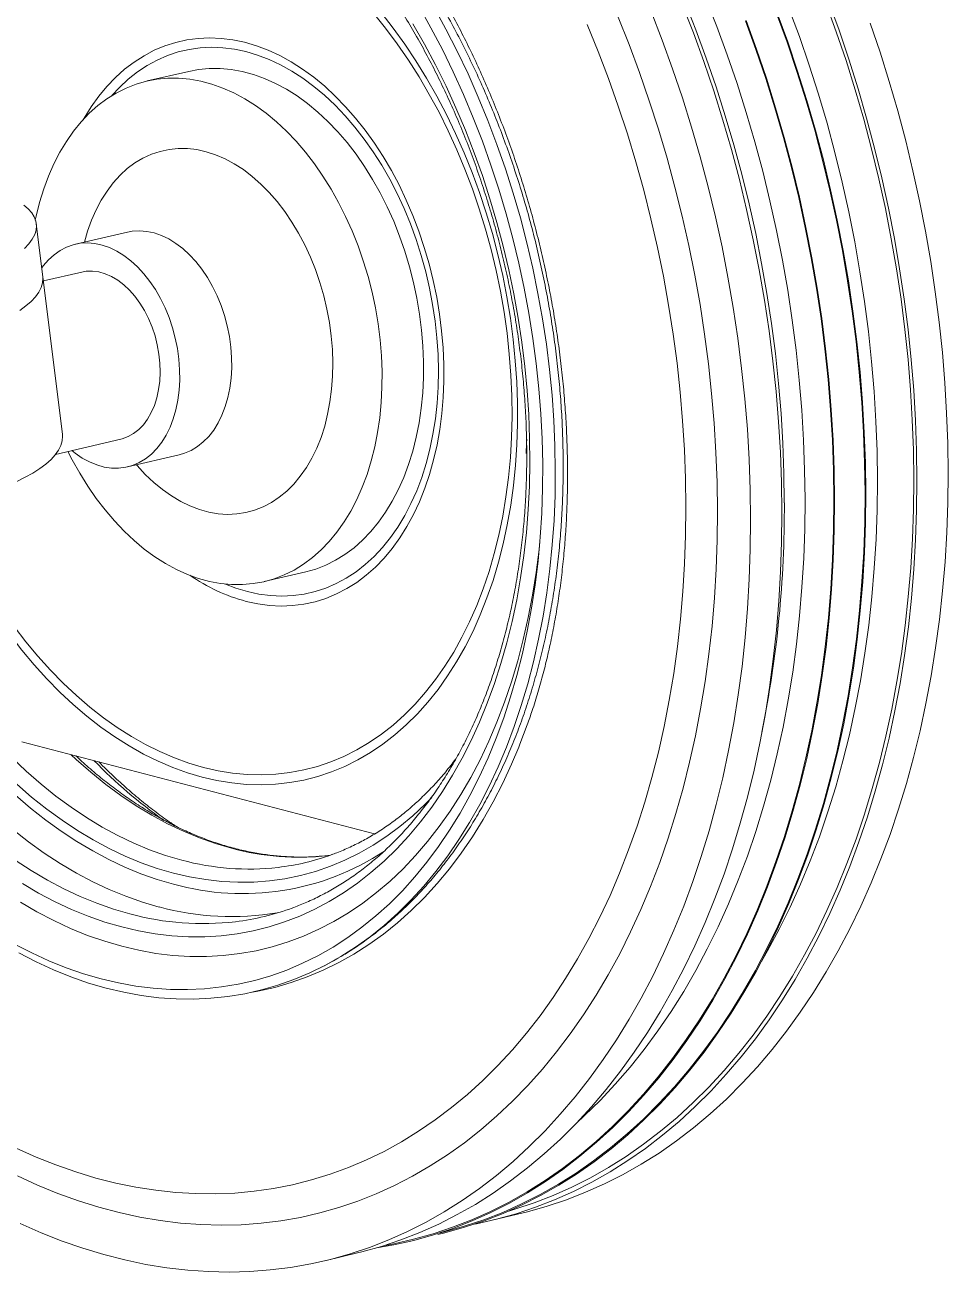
# Model space of a CAD drawing. Header units: millimetres. Extents: x -1041 to 1726, y -447 to 1705.
# Drawn here: x 1417.3 to 1726, y -228.8 to 188.1 of the extents above; entities that cross this region are included whole.
import ezdxf

# ---------------------------------------------------------------- set-up
doc = ezdxf.new("R2010")
doc.units = ezdxf.units.MM

msp = doc.modelspace()

# ---------------------------------------------------------------- linework, layer by layer
at = {"color": 7, "linetype": 'Continuous', "lineweight": 15}
for p, q in [((1472.11, 172.56), (1458.22, 169.36)), ((1429.81, 51.13), (1421.1, 121.71)), ((1451.55, 118.8), (1434.16, 114.77)), ((1436.32, 105.46), (1423.48, 102.48)), ((1427.54, 44.51), (1449.36, 49.61)), ((1451.55, 40.31), (1468.93, 44.37)), ((1497.32, 1.98), (1511.19, 5.24)), ((1416.31, -51.55), (1534.26, -82.36)), ((1518.58, -89.6), (1519.14, -89.53)), ((1573.55, -211.53), (1583.93, -209.02)), ((1555.58, -215.87), (1556.23, -215.71)), ((1518.09, -224.94), (1528.5, -222.42))]:
    msp.add_line(p, q, dxfattribs=at)
at = {"color": 8, "linetype": 'Continuous', "lineweight": 15, "flags": 128}
for points in [[(1645.04, 196.89), (1648.72, 187.53), (1652.2, 178.06), (1655.48, 168.48), (1658.55, 158.81), (1661.4, 149.05), (1664.05, 139.21), (1666.47, 129.32), (1668.67, 119.37), (1670.65, 109.39), (1672.4, 99.37), (1673.92, 89.34), (1675.22, 79.3), (1676.28, 69.27), (1677.11, 59.25), (1677.71, 49.26), (1678.07, 39.31), (1678.2, 29.41)], [(1476.59, -63.41), (1481.53, -64.53), (1486.46, -65.33), (1491.37, -65.8), (1496.25, -65.93), (1501.09, -65.74), (1505.87, -65.21), (1510.59, -64.35), (1515.23, -63.16), (1519.79, -61.64), (1524.26, -59.8), (1528.62, -57.64), (1532.87, -55.17), (1536.99, -52.38), (1540.98, -49.29), (1544.83, -45.91), (1548.54, -42.23), (1552.08, -38.27), (1555.45, -34.04), (1558.66, -29.54), (1561.68, -24.79), (1564.51, -19.8), (1567.16, -14.57), (1569.6, -9.12), (1571.83, -3.47), (1573.86, 2.39), (1575.67, 8.43), (1577.26, 14.64), (1578.63, 21), (1579.77, 27.51), (1580.69, 34.15), (1581.37, 40.91), (1581.82, 47.76), (1582.04, 54.69), (1582.03, 61.7), (1581.78, 68.75), (1581.3, 75.84), (1580.59, 82.96), (1579.64, 90.08), (1578.47, 97.19), (1577.08, 104.27), (1575.46, 111.31), (1573.62, 118.3), (1571.56, 125.21), (1569.3, 132.03), (1566.83, 138.75), (1564.16, 145.35), (1561.3, 151.82), (1558.25, 158.14), (1555.02, 164.3), (1551.61, 170.28), (1548.04, 176.08), (1544.32, 181.67), (1540.44, 187.05), (1536.42, 192.21)], [(1477.01, -60.11), (1481.88, -61.22), (1486.74, -62), (1491.58, -62.46), (1496.39, -62.58), (1501.16, -62.37), (1505.87, -61.84), (1510.52, -60.97), (1515.09, -59.78), (1519.58, -58.27), (1523.98, -56.43), (1528.27, -54.28), (1532.44, -51.81), (1536.5, -49.03), (1540.42, -45.96), (1544.2, -42.59), (1547.83, -38.93), (1551.3, -34.99), (1554.61, -30.79), (1557.74, -26.32), (1560.69, -21.6), (1563.46, -16.64), (1566.03, -11.45), (1568.4, -6.04), (1570.57, -0.43), (1572.53, 5.37), (1574.27, 11.36), (1575.8, 17.52), (1577.1, 23.82), (1578.18, 30.27), (1579.03, 36.84), (1579.65, 43.52), (1580.04, 50.29), (1580.2, 57.15), (1580.13, 64.07), (1579.83, 71.03), (1579.29, 78.03), (1578.53, 85.05), (1577.54, 92.07), (1576.32, 99.07), (1574.87, 106.04), (1573.21, 112.97), (1571.33, 119.83), (1569.24, 126.62), (1566.94, 133.31), (1564.44, 139.9), (1561.75, 146.36), (1558.86, 152.69), (1555.79, 158.86), (1552.54, 164.87), (1549.12, 170.7), (1545.54, 176.34), (1541.81, 181.78), (1537.93, 186.99), (1533.92, 191.98)], [(1637.95, 195.75), (1641.65, 186.41), (1645.15, 176.95), (1648.44, 167.38), (1651.52, 157.71), (1654.39, 147.96), (1657.05, 138.14), (1659.48, 128.25), (1661.69, 118.31), (1663.68, 108.32), (1665.44, 98.31), (1666.97, 88.28), (1668.27, 78.25), (1669.34, 68.22), (1670.17, 58.2), (1670.77, 48.21), (1671.14, 38.27), (1671.27, 28.37)], [(1672.81, 193.61), (1676.31, 184.16), (1679.6, 174.6), (1682.68, 164.94), (1685.55, 155.2), (1688.2, 145.38), (1690.63, 135.5), (1692.84, 125.57), (1694.83, 115.6), (1696.58, 105.59), (1698.11, 95.57), (1699.41, 85.54), (1700.48, 75.52), (1701.31, 65.51), (1701.91, 55.54), (1702.27, 45.6), (1702.4, 35.71)], [(1685.17, 195.37), (1688.64, 185.82), (1691.91, 176.15), (1694.98, 166.4), (1697.82, 156.56), (1700.46, 146.65), (1702.87, 136.68), (1705.07, 126.66), (1707.04, 116.6), (1708.78, 106.51), (1710.3, 96.4), (1711.59, 86.29), (1712.65, 76.19), (1713.48, 66.1), (1714.07, 56.04), (1714.43, 46.02), (1714.56, 36.05)], [(1449.65, -113.46), (1455.25, -114.77), (1460.84, -115.75), (1466.41, -116.41), (1471.95, -116.74), (1477.46, -116.73), (1482.92, -116.4), (1488.32, -115.74), (1493.66, -114.75), (1498.93, -113.43), (1504.12, -111.79), (1509.21, -109.82), (1514.21, -107.53), (1519.1, -104.93), (1523.87, -102.02), (1528.52, -98.8), (1533.03, -95.28), (1537.41, -91.46), (1541.63, -87.36), (1545.71, -82.97), (1549.62, -78.31), (1553.36, -73.37), (1556.93, -68.18), (1560.31, -62.74), (1563.51, -57.06), (1566.51, -51.15), (1569.32, -45.01), (1571.93, -38.66), (1574.33, -32.11), (1576.51, -25.37), (1578.48, -18.46), (1580.24, -11.37), (1581.77, -4.14), (1583.08, 3.25), (1584.16, 10.76), (1585.01, 18.38), (1585.63, 26.11), (1586.02, 33.94), (1586.18, 41.83), (1586.1, 49.8), (1585.8, 57.81), (1585.26, 65.86), (1584.49, 73.93), (1583.5, 82.02), (1582.27, 90.09), (1580.82, 98.15), (1579.14, 106.18), (1577.25, 114.16), (1575.14, 122.08), (1572.81, 129.93), (1570.28, 137.69), (1567.54, 145.35), (1564.6, 152.89), (1561.46, 160.32), (1558.13, 167.6), (1554.62, 174.73), (1550.94, 181.7), (1547.07, 188.49)], [(1605.38, 188.2), (1609.03, 179.23), (1612.49, 170.15), (1615.75, 160.95), (1618.8, 151.65), (1621.64, 142.27), (1624.26, 132.8), (1626.67, 123.28), (1628.86, 113.69), (1630.83, 104.06), (1632.58, 94.41), (1634.09, 84.73), (1635.38, 75.04), (1636.44, 65.36), (1637.27, 55.69), (1637.87, 46.04), (1638.23, 36.44), (1638.37, 26.89)], [(1615.66, 190.71), (1619.35, 181.5), (1622.84, 172.18), (1626.12, 162.74), (1629.19, 153.21), (1632.05, 143.59), (1634.7, 133.89), (1637.13, 124.13), (1639.34, 114.32), (1641.32, 104.47), (1643.08, 94.58), (1644.6, 84.68), (1645.9, 74.77), (1646.97, 64.86), (1647.8, 54.97), (1648.41, 45.1), (1648.77, 35.28), (1648.9, 25.5)], [(1491.27, -4.62), (1495.19, -5.47), (1499.1, -6), (1502.98, -6.19), (1506.82, -6.04), (1510.61, -5.56), (1514.33, -4.75), (1517.97, -3.62), (1521.51, -2.15), (1524.95, -0.37), (1528.27, 1.73), (1531.46, 4.13), (1534.5, 6.83), (1537.4, 9.82), (1540.13, 13.09), (1542.69, 16.62), (1545.07, 20.41), (1547.27, 24.44), (1549.26, 28.7), (1551.05, 33.17), (1552.63, 37.84), (1553.99, 42.68), (1555.13, 47.69), (1556.04, 52.85), (1556.73, 58.13), (1557.18, 63.52), (1557.4, 69), (1557.39, 74.55), (1557.14, 80.15), (1556.67, 85.78), (1555.96, 91.42), (1555.02, 97.06), (1553.85, 102.66), (1552.47, 108.21), (1550.87, 113.7), (1549.06, 119.1), (1547.04, 124.39), (1544.83, 129.55), (1542.42, 134.57), (1539.84, 139.43), (1537.09, 144.11), (1534.17, 148.6), (1531.1, 152.87), (1527.89, 156.92), (1524.56, 160.72), (1521.1, 164.28), (1517.54, 167.56), (1513.89, 170.57), (1510.16, 173.29), (1506.36, 175.71), (1502.5, 177.83), (1498.61, 179.63), (1494.7, 181.11), (1490.77, 182.27), (1486.84, 183.1), (1482.93, 183.59), (1479.05, 183.76), (1475.21, 183.59), (1471.43, 183.08), (1467.71, 182.25), (1464.08, 181.08), (1460.55, 179.6), (1457.12, 177.79), (1453.82, 175.67), (1450.64, 173.25), (1447.61, 170.53), (1444.73, 167.53), (1442.02, 164.25), (1439.47, 160.71), (1437.11, 156.91), (1436.78, 156.34)], [(1491.69, -1.33), (1495.55, -2.16), (1499.4, -2.67), (1503.22, -2.83), (1506.99, -2.67), (1510.71, -2.17), (1514.37, -1.34), (1517.94, -0.18), (1521.41, 1.31), (1524.78, 3.11), (1528.02, 5.23), (1531.13, 7.66), (1534.1, 10.38), (1536.91, 13.39), (1539.56, 16.68), (1542.03, 20.23), (1544.32, 24.03), (1546.41, 28.07), (1548.31, 32.33), (1550, 36.8), (1551.47, 41.47), (1552.72, 46.3), (1553.76, 51.29), (1554.56, 56.42), (1555.13, 61.67), (1555.47, 67.02), (1555.57, 72.45), (1555.45, 77.94), (1555.08, 83.47), (1554.49, 89.02), (1553.66, 94.57), (1552.61, 100.1), (1551.33, 105.59), (1549.83, 111.02), (1548.12, 116.36), (1546.2, 121.61), (1544.09, 126.73), (1541.78, 131.72), (1539.28, 136.54), (1536.61, 141.2), (1533.78, 145.66), (1530.79, 149.91), (1527.66, 153.94), (1524.4, 157.73), (1521.02, 161.27), (1517.53, 164.55), (1513.94, 167.54), (1510.28, 170.25), (1506.54, 172.66), (1502.75, 174.76), (1498.93, 176.55), (1495.07, 178.02), (1491.2, 179.16), (1487.34, 179.98), (1483.49, 180.45), (1479.67, 180.6), (1475.89, 180.41), (1472.18, 179.89), (1468.53, 179.03), (1464.97, 177.85), (1461.51, 176.34), (1458.15, 174.51), (1454.92, 172.37), (1451.82, 169.93), (1448.87, 167.19), (1446.32, 164.45)], [(1437.22, 115.48), (1438.26, 119.1), (1439.58, 122.79), (1441.11, 126.27), (1442.84, 129.53), (1444.75, 132.56), (1446.85, 135.32), (1449.11, 137.82), (1451.53, 140.03), (1454.09, 141.95), (1456.78, 143.56), (1459.59, 144.85), (1462.49, 145.82), (1465.48, 146.46), (1468.53, 146.77), (1471.63, 146.75), (1474.77, 146.39), (1477.92, 145.7), (1481.07, 144.68), (1484.21, 143.33), (1487.3, 141.68), (1490.35, 139.71), (1493.32, 137.45), (1496.21, 134.9), (1499, 132.09), (1501.67, 129.02), (1504.21, 125.71), (1506.6, 122.19), (1508.84, 118.46), (1510.9, 114.55), (1512.79, 110.49), (1514.48, 106.29)], [(1482.9, 94.29), (1481.56, 97.56), (1480.03, 100.68), (1478.33, 103.64), (1476.47, 106.4), (1474.47, 108.95), (1472.34, 111.25), (1470.1, 113.3), (1467.78, 115.06), (1465.39, 116.53), (1462.96, 117.69), (1460.5, 118.53), (1458.04, 119.05), (1455.6, 119.24), (1453.2, 119.1), (1451.56, 118.8)], [(1514.48, 106.29), (1515.97, 101.97), (1517.24, 97.57), (1518.3, 93.1), (1519.14, 88.59), (1519.75, 84.06), (1520.13, 79.54), (1520.28, 75.06), (1520.19, 70.63), (1519.87, 66.29), (1519.32, 62.05), (1518.54, 57.94), (1517.54, 53.98), (1516.32, 50.2), (1514.89, 46.61), (1513.25, 43.24), (1511.42, 40.09), (1509.4, 37.2), (1507.21, 34.57), (1504.86, 32.22), (1502.36, 30.17), (1499.72, 28.41), (1496.97, 26.97), (1494.11, 25.85), (1491.16, 25.06), (1488.13, 24.6), (1485.05, 24.47), (1481.93, 24.68), (1478.78, 25.22), (1475.63, 26.08), (1472.49, 27.28), (1469.38, 28.79), (1466.32, 30.61), (1463.31, 32.73), (1460.39, 35.14), (1457.55, 37.82), (1454.83, 40.76), (1454.61, 41.02)], [(1468.92, 44.37), (1470.68, 44.88), (1472.88, 45.83), (1474.98, 47.1), (1476.95, 48.67), (1478.77, 50.53), (1480.43, 52.66), (1481.91, 55.04), (1483.2, 57.66), (1484.29, 60.49), (1485.16, 63.51), (1485.82, 66.69), (1486.25, 69.99), (1486.45, 73.4), (1486.43, 76.88), (1486.17, 80.41), (1485.68, 83.94), (1484.97, 87.45), (1484.04, 90.91), (1482.9, 94.29)], [(1584.88, 44.83), (1585.07, 48.24), (1585.13, 49.59)], [(1714.56, 36.05), (1714.45, 26.14), (1714.11, 16.3), (1713.54, 6.55), (1712.73, -3.11), (1711.69, -12.67), (1710.42, -22.11), (1708.93, -31.42), (1707.2, -40.6), (1705.26, -49.64), (1703.09, -58.52), (1700.69, -67.23), (1698.08, -75.77), (1695.26, -84.12), (1692.23, -92.29), (1688.98, -100.25), (1685.54, -107.99), (1681.89, -115.52), (1678.05, -122.83), (1674.01, -129.89), (1669.79, -136.72), (1665.38, -143.29), (1660.8, -149.61), (1656.04, -155.67), (1651.12, -161.45), (1646.03, -166.96), (1640.79, -172.18), (1635.4, -177.12), (1629.87, -181.76), (1624.19, -186.11), (1618.39, -190.15), (1612.46, -193.89), (1606.41, -197.32), (1600.24, -200.43), (1593.98, -203.23), (1587.61, -205.7), (1581.15, -207.85), (1579.16, -208.45)], [(1702.4, 35.71), (1702.29, 25.88), (1701.95, 16.13), (1701.37, 6.45), (1700.56, -3.12), (1699.52, -12.59), (1698.24, -21.94), (1696.74, -31.17), (1695, -40.26), (1693.04, -49.2), (1690.86, -57.98), (1688.45, -66.6), (1685.83, -75.03), (1682.99, -83.28), (1679.93, -91.34), (1676.67, -99.18), (1673.2, -106.82), (1669.54, -114.23), (1665.67, -121.41), (1663.61, -125.01)], [(1678.2, 29.41), (1678.1, 19.57), (1677.76, 9.8), (1677.18, 0.12), (1676.38, -9.47), (1675.34, -18.95), (1674.07, -28.32), (1672.58, -37.56), (1670.85, -46.66), (1668.9, -55.62), (1666.73, -64.42), (1664.34, -73.05), (1661.73, -81.51), (1658.9, -89.78), (1655.86, -97.85), (1652.62, -105.72), (1649.17, -113.38), (1645.52, -120.82), (1641.67, -128.03), (1637.64, -135), (1633.41, -141.72), (1629.01, -148.2), (1624.42, -154.41), (1619.67, -160.36), (1614.75, -166.03), (1609.66, -171.43), (1604.43, -176.54), (1601.71, -179.02)], [(1387.86, 27.99), (1388.82, 25.68), (1391.65, 19.25), (1394.67, 12.96), (1397.87, 6.84), (1401.24, 0.88), (1404.77, -4.89), (1408.46, -10.47), (1412.31, -15.83), (1416.29, -20.98), (1420.4, -25.89), (1424.64, -30.56), (1428.99, -34.98), (1433.45, -39.14), (1438, -43.02), (1442.63, -46.63), (1447.34, -49.94), (1452.12, -52.96), (1456.95, -55.68), (1461.82, -58.08), (1466.72, -60.18), (1471.65, -61.95), (1476.59, -63.41)], [(1390.53, 28.47), (1390.7, 28.06), (1393.46, 21.7), (1396.41, 15.48), (1399.54, 9.42), (1402.84, 3.52), (1406.31, -2.19), (1409.93, -7.71), (1413.7, -13.02), (1417.61, -18.12), (1421.66, -22.98), (1425.82, -27.61), (1430.11, -31.99), (1434.49, -36.1), (1438.97, -39.95), (1443.54, -43.52), (1448.18, -46.8), (1452.88, -49.79), (1457.64, -52.47), (1462.45, -54.86), (1467.28, -56.92), (1472.14, -58.68), (1477.01, -60.11)], [(1638.37, 26.89), (1638.26, 17.39), (1637.93, 7.97), (1637.36, -1.36), (1636.56, -10.61), (1635.53, -19.74), (1634.28, -28.76), (1632.79, -37.65), (1631.08, -46.4), (1629.14, -55.01), (1626.98, -63.45), (1624.6, -71.72), (1622.01, -79.82), (1619.21, -87.73), (1616.19, -95.44), (1612.97, -102.94), (1609.55, -110.22), (1605.93, -117.28), (1602.12, -124.11), (1598.12, -130.7), (1593.94, -137.04), (1589.58, -143.12), (1585.04, -148.94), (1580.34, -154.49), (1575.48, -159.76), (1570.46, -164.75), (1565.29, -169.45), (1559.98, -173.86), (1554.53, -177.97), (1548.95, -181.78), (1543.25, -185.28), (1537.43, -188.47), (1531.49, -191.34), (1525.46, -193.89), (1519.33, -196.13), (1513.11, -198.03), (1506.81, -199.62), (1500.44, -200.88), (1494, -201.8), (1487.51, -202.4), (1480.96, -202.67), (1474.37, -202.61), (1467.74, -202.22), (1461.09, -201.5), (1454.41, -200.46), (1447.73, -199.08), (1441.04, -197.39), (1434.36, -195.37), (1427.68, -193.03), (1421.03, -190.37), (1414.41, -187.4)], [(1648.9, 25.5), (1648.8, 15.79), (1648.46, 6.15), (1647.89, -3.41), (1647.09, -12.87), (1646.05, -22.22), (1644.78, -31.46), (1643.28, -40.57), (1641.56, -49.54), (1639.61, -58.36), (1637.43, -67.02), (1635.04, -75.52), (1632.42, -83.83), (1629.59, -91.96), (1626.56, -99.89), (1623.31, -107.62), (1619.86, -115.13), (1616.21, -122.41), (1612.36, -129.46), (1608.33, -136.27), (1604.1, -142.84), (1599.7, -149.14), (1595.12, -155.19), (1590.37, -160.97), (1585.46, -166.47), (1580.38, -171.68), (1575.16, -176.61), (1569.78, -181.25), (1564.27, -185.59), (1558.62, -189.62), (1552.84, -193.35), (1546.94, -196.77), (1540.93, -199.87), (1534.81, -202.65), (1528.59, -205.11), (1522.28, -207.24), (1515.88, -209.05), (1509.41, -210.53), (1502.86, -211.68), (1496.25, -212.5), (1489.58, -212.99), (1482.87, -213.15), (1476.11, -212.97), (1469.33, -212.46), (1462.51, -211.62), (1455.68, -210.46), (1448.85, -208.96), (1442, -207.14), (1435.17, -205), (1428.35, -202.53), (1421.55, -199.75), (1414.78, -196.65)], [(1449.67, -119.93), (1455.38, -121.27), (1461.08, -122.28), (1466.77, -122.96), (1472.42, -123.31), (1478.04, -123.33), (1483.62, -123.01), (1489.14, -122.37), (1494.6, -121.39), (1499.98, -120.08), (1505.29, -118.45), (1510.5, -116.49), (1515.61, -114.2), (1520.62, -111.6), (1525.51, -108.69), (1530.28, -105.46), (1534.91, -101.93), (1539.41, -98.1), (1543.75, -93.98), (1547.95, -89.57), (1551.98, -84.88), (1555.85, -79.92), (1559.54, -74.7), (1563.05, -69.22), (1566.37, -63.5), (1569.5, -57.54), (1572.43, -51.35), (1575.16, -44.95), (1577.69, -38.33), (1580, -31.53), (1582.09, -24.54), (1583.97, -17.38), (1585.63, -10.05), (1587.06, -2.58), (1588.26, 5.03), (1589.23, 12.76), (1589.5, 15.24)], [(1484.35, 1.17), (1487.83, -0.16), (1491.69, -1.33)], [(1582.45, -53.4), (1580.08, -59), (1577.08, -65.43), (1573.89, -71.63), (1570.51, -77.59), (1566.94, -83.31), (1563.18, -88.78), (1559.25, -93.98), (1555.15, -98.92), (1550.89, -103.58), (1546.46, -107.96), (1541.89, -112.04), (1537.18, -115.83), (1532.33, -119.32), (1527.35, -122.5), (1522.25, -125.37), (1517.04, -127.93), (1511.73, -130.16), (1506.32, -132.07), (1500.82, -133.65), (1495.24, -134.91), (1493.37, -135.25)], [(1412.94, -56.83), (1417.76, -61.4), (1422.67, -65.71), (1427.67, -69.73), (1432.75, -73.47), (1437.9, -76.92), (1443.11, -80.07), (1448.38, -82.91), (1453.68, -85.44), (1459.01, -87.65), (1464.36, -89.55), (1469.73, -91.12)], [(1432.61, -55.81), (1434.4, -57.47), (1439.31, -61.77), (1444.31, -65.79), (1449.39, -69.53), (1454.54, -72.98), (1459.75, -76.12), (1465.01, -78.96), (1470.32, -81.49), (1475.65, -83.7), (1481, -85.59), (1486.37, -87.16)], [(1414.58, -65.74), (1419.54, -70.04), (1424.58, -74.06), (1429.71, -77.8), (1434.9, -81.24), (1440.15, -84.39), (1445.45, -87.24), (1450.8, -89.77), (1456.17, -91.99), (1461.56, -93.89), (1466.97, -95.47)], [(1414.18, -69.42), (1419.18, -73.71), (1424.27, -77.73), (1429.44, -81.47), (1434.68, -84.91), (1439.97, -88.06), (1445.31, -90.91), (1450.69, -93.44), (1456.1, -95.67), (1461.53, -97.58), (1466.98, -99.17)], [(1466.97, -95.47), (1472.37, -96.73), (1477.77, -97.65), (1483.14, -98.25), (1488.49, -98.52), (1493.8, -98.45), (1499.07, -98.06), (1504.27, -97.33), (1509.41, -96.27), (1514.47, -94.89), (1519.45, -93.18), (1524.33, -91.14), (1529.11, -88.79), (1533.77, -86.12), (1538.31, -83.15), (1542.72, -79.86), (1547, -76.28), (1551.13, -72.41), (1553.33, -70.16)], [(1413.28, -80.93), (1418.49, -85), (1423.77, -88.79), (1429.13, -92.29), (1434.54, -95.48), (1440, -98.37), (1445.5, -100.95), (1451.03, -103.22), (1456.58, -105.17), (1462.14, -106.79)], [(1414.06, -91.1), (1419.41, -94.6), (1424.82, -97.79), (1430.28, -100.68), (1435.78, -103.27), (1441.31, -105.53), (1446.86, -107.48), (1452.42, -109.1)], [(1416.43, -98.93), (1421.88, -102.13), (1427.38, -105.02), (1432.91, -107.6), (1438.48, -109.87), (1444.06, -111.83), (1449.65, -113.46)], [(1415.77, -105.17), (1421.33, -108.41), (1426.94, -111.34), (1432.59, -113.97), (1438.27, -116.27), (1443.97, -118.26), (1449.67, -119.93)]]:
    msp.add_lwpolyline(points, dxfattribs=at)
at = {"color": 7, "linetype": 'Continuous', "lineweight": 15, "flags": 128}
for points in [[(1442.76, -130.82), (1448.58, -132.19), (1454.4, -133.24), (1460.2, -133.96), (1465.97, -134.35), (1471.71, -134.41), (1477.4, -134.14), (1483.04, -133.53), (1488.62, -132.6), (1494.13, -131.34), (1499.57, -129.76), (1504.91, -127.85), (1510.16, -125.61), (1515.3, -123.06), (1520.33, -120.2), (1525.24, -117.03), (1530.02, -113.55), (1534.67, -109.77), (1539.18, -105.69), (1543.53, -101.33), (1547.73, -96.69), (1551.76, -91.77), (1555.62, -86.58), (1559.31, -81.14), (1562.81, -75.45), (1566.13, -69.51), (1569.25, -63.35), (1572.18, -56.96), (1574.9, -50.36), (1577.41, -43.56), (1579.71, -36.56), (1581.8, -29.39), (1583.67, -22.04), (1585.32, -14.54), (1586.74, -6.89), (1587.94, 0.89), (1588.91, 8.79), (1589.65, 16.8), (1590.15, 24.91), (1590.43, 33.11), (1590.47, 41.37), (1590.28, 49.69), (1589.86, 58.05), (1589.2, 66.45), (1588.32, 74.86), (1587.2, 83.28), (1585.86, 91.69), (1584.29, 100.07), (1582.5, 108.42), (1580.48, 116.73), (1578.26, 124.97), (1575.81, 133.13), (1573.16, 141.21), (1570.3, 149.18), (1567.24, 157.05), (1563.99, 164.78), (1560.54, 172.38), (1556.91, 179.83), (1553.1, 187.12), (1549.12, 194.23)], [(1444.46, -133.92), (1450.34, -135.31), (1456.22, -136.37), (1462.08, -137.1), (1467.91, -137.5), (1473.71, -137.57), (1479.47, -137.31), (1485.17, -136.71), (1490.81, -135.79), (1496.39, -134.53), (1501.88, -132.95), (1507.28, -131.04), (1512.6, -128.81), (1517.8, -126.26), (1522.9, -123.39), (1527.87, -120.21), (1532.72, -116.73), (1537.43, -112.94), (1541.99, -108.86), (1546.41, -104.48), (1550.67, -99.83), (1554.77, -94.89), (1558.7, -89.69), (1562.45, -84.23), (1566.02, -78.51), (1569.4, -72.55), (1572.59, -66.36), (1575.58, -59.94), (1578.36, -53.31), (1580.94, -46.47), (1583.31, -39.43), (1585.46, -32.22), (1587.39, -24.83), (1589.1, -17.28), (1590.59, -9.58), (1591.85, -1.75), (1592.88, 6.21), (1593.68, 14.29), (1594.25, 22.46), (1594.58, 30.72), (1594.68, 39.05), (1594.55, 47.44), (1594.19, 55.89), (1593.59, 64.36), (1592.75, 72.86), (1591.69, 81.37), (1590.4, 89.87), (1588.88, 98.35), (1587.14, 106.8), (1585.17, 115.21), (1582.98, 123.55), (1580.58, 131.83), (1577.97, 140.02), (1575.15, 148.12), (1572.13, 156.1), (1568.9, 163.97), (1565.49, 171.69), (1561.88, 179.28), (1558.1, 186.7), (1554.13, 193.95)], [(1626.71, 192.53), (1630.41, 183.02), (1633.9, 173.4), (1637.19, 163.68), (1640.27, 153.86), (1643.14, 143.95), (1645.79, 133.98), (1648.22, 123.94), (1650.43, 113.85), (1652.41, 103.73), (1654.17, 93.57), (1655.7, 83.4), (1657, 73.23), (1658.07, 63.06), (1658.9, 52.9), (1659.5, 42.78), (1659.87, 32.69), (1660, 22.66)], [(1637.16, 194.94), (1640.86, 185.44), (1644.36, 175.82), (1647.65, 166.1), (1650.72, 156.28), (1653.59, 146.38), (1656.24, 136.41), (1658.67, 126.37), (1660.88, 116.29), (1662.86, 106.17), (1664.62, 96.02), (1666.15, 85.85), (1667.45, 75.67), (1668.51, 65.51), (1669.35, 55.36), (1669.95, 45.23), (1670.31, 35.15), (1670.44, 25.12)], [(1668.71, 191.88), (1672.2, 182.27), (1675.49, 172.55), (1678.57, 162.74), (1681.43, 152.85), (1684.08, 142.88), (1686.51, 132.86), (1688.71, 122.78), (1690.7, 112.67), (1692.45, 102.52), (1693.98, 92.36), (1695.27, 82.2), (1696.34, 72.04), (1697.17, 61.89), (1697.77, 51.78), (1698.13, 41.7), (1698.26, 31.68)], [(1668.93, 192), (1672.42, 182.38), (1675.72, 172.65), (1678.8, 162.83), (1681.66, 152.93), (1684.32, 142.95), (1686.75, 132.91), (1688.96, 122.82), (1690.94, 112.7), (1692.7, 102.54), (1694.23, 92.37), (1695.52, 82.19), (1696.59, 72.02), (1697.42, 61.87), (1698.02, 51.74), (1698.38, 41.65), (1698.51, 31.62)], [(1686.09, 195.89), (1689.58, 186.29), (1692.87, 176.58), (1695.95, 166.77), (1698.81, 156.89), (1701.46, 146.93), (1703.88, 136.91), (1706.09, 126.83), (1708.07, 116.72), (1709.82, 106.59), (1711.35, 96.43), (1712.65, 86.27), (1713.71, 76.11), (1714.54, 65.98), (1715.14, 55.87), (1715.5, 45.8), (1715.62, 35.78)], [(1658.27, 189.46), (1661.76, 179.85), (1665.05, 170.13), (1668.13, 160.32), (1671, 150.42), (1673.64, 140.46), (1676.07, 130.43), (1678.28, 120.35), (1680.26, 110.23), (1682.02, 100.08), (1683.55, 89.92), (1684.84, 79.75), (1685.91, 69.59), (1686.74, 59.44), (1687.34, 49.33), (1687.7, 39.25), (1687.83, 29.22)], [(1658.49, 189.59), (1661.99, 179.96), (1665.28, 170.23), (1668.36, 160.41), (1671.23, 150.5), (1673.88, 140.52), (1676.31, 130.48), (1678.52, 120.39), (1680.51, 110.26), (1682.27, 100.1), (1683.8, 89.93), (1685.09, 79.75), (1686.16, 69.57), (1686.99, 59.41), (1687.59, 49.29), (1687.96, 39.2), (1688.09, 29.16)], [(1700, 188.7), (1703.29, 178.99), (1706.37, 169.19), (1709.23, 159.31), (1711.87, 149.35), (1714.3, 139.33), (1716.51, 129.26), (1718.49, 119.16), (1720.24, 109.02), (1721.77, 98.87), (1723.06, 88.71), (1724.12, 78.56), (1724.95, 68.42), (1725.55, 58.32), (1725.91, 48.25), (1726.04, 38.23)], [(1528.7, 114.25), (1526.73, 119.21), (1524.56, 124.03), (1522.21, 128.71), (1519.68, 133.21), (1516.98, 137.52), (1514.13, 141.63), (1511.14, 145.52), (1508.01, 149.17), (1504.76, 152.56), (1501.41, 155.7), (1497.96, 158.55), (1494.43, 161.12), (1490.84, 163.38), (1487.2, 165.34), (1483.51, 166.98), (1479.81, 168.31), (1476.1, 169.3), (1472.39, 169.97), (1468.71, 170.3), (1465.06, 170.29), (1461.46, 169.96), (1457.92, 169.29), (1454.47, 168.29), (1451.1, 166.96), (1447.85, 165.32), (1444.71, 163.36), (1441.7, 161.09), (1438.83, 158.53), (1436.11, 155.68), (1433.56, 152.55), (1431.19, 149.16), (1429, 145.52), (1426.99, 141.65), (1425.19, 137.56), (1423.6, 133.26), (1422.22, 128.77), (1421.05, 124.12), (1420.77, 122.79)], [(1416.89, 127.84), (1418.39, 126.61), (1419.57, 125.31), (1420.43, 123.94), (1420.96, 122.51), (1421.15, 121.03), (1421.02, 119.52), (1420.55, 117.98), (1419.75, 116.43), (1418.62, 114.87), (1417.18, 113.32)], [(1465.51, 90.24), (1464.17, 93.51), (1462.64, 96.64), (1460.94, 99.6), (1459.08, 102.36), (1457.08, 104.91), (1454.95, 107.22), (1452.72, 109.26), (1450.39, 111.02), (1448.01, 112.49), (1445.57, 113.66), (1443.11, 114.5), (1440.66, 115.02), (1438.22, 115.21), (1435.82, 115.07), (1433.48, 114.6), (1431.23, 113.8), (1429.07, 112.69), (1427.04, 111.26), (1425.15, 109.54), (1423.41, 107.54), (1422.93, 106.9)], [(1431.67, 45.48), (1433.09, 42.7), (1435.61, 38.21), (1438.29, 33.91), (1441.12, 29.81), (1444.1, 25.93), (1447.22, 22.28), (1450.45, 18.88), (1453.79, 15.74), (1457.22, 12.88), (1460.74, 10.31), (1464.32, 8.03), (1467.95, 6.06), (1471.63, 4.4), (1475.33, 3.06), (1479.03, 2.04), (1482.74, 1.36), (1486.42, 1.01), (1490.07, 0.99), (1493.67, 1.3), (1497.21, 1.95), (1500.67, 2.93), (1504.04, 4.23), (1507.31, 5.86), (1510.46, 7.8), (1513.48, 10.05), (1516.37, 12.6), (1519.09, 15.44), (1521.66, 18.56), (1524.05, 21.94), (1526.26, 25.57), (1528.27, 29.44), (1530.09, 33.54), (1531.7, 37.84), (1533.1, 42.33), (1534.27, 47), (1535.22, 51.81), (1535.95, 56.76), (1536.44, 61.83), (1536.7, 66.99), (1536.73, 72.22), (1536.52, 77.51), (1536.08, 82.83), (1535.41, 88.16), (1534.51, 93.48), (1533.38, 98.77), (1532.04, 104.01), (1530.47, 109.18), (1528.7, 114.25)], [(1433, 45.79), (1434.08, 44.92), (1436.44, 43.3), (1438.85, 41.98), (1441.29, 40.97), (1443.75, 40.28), (1446.2, 39.92), (1448.62, 39.89), (1451, 40.19), (1453.3, 40.82), (1455.5, 41.77), (1457.6, 43.03), (1459.57, 44.6), (1461.39, 46.46), (1463.05, 48.59), (1464.53, 50.98), (1465.82, 53.6), (1466.91, 56.43), (1467.78, 59.45), (1468.44, 62.63), (1468.87, 65.94), (1469.07, 69.35), (1469.04, 72.83), (1468.78, 76.35), (1468.29, 79.89), (1467.58, 83.4), (1466.65, 86.86), (1465.51, 90.24)], [(1414.56, 35.48), (1417.39, 36.85), (1419.96, 38.28), (1422.27, 39.76), (1424.29, 41.28), (1426.02, 42.83), (1427.44, 44.39), (1428.54, 45.96), (1429.31, 47.52), (1429.75, 49.07), (1429.86, 50.59), (1429.81, 51.13)], [(1726.04, 38.23), (1725.93, 28.27), (1725.58, 18.39), (1725.01, 8.59), (1724.2, -1.11), (1723.15, -10.71), (1721.88, -20.2), (1720.37, -29.56), (1718.64, -38.78), (1716.68, -47.86), (1714.5, -56.78), (1712.09, -65.54), (1709.47, -74.11), (1706.63, -82.51), (1703.58, -90.71), (1700.32, -98.71), (1696.86, -106.49), (1693.19, -114.06), (1689.32, -121.39), (1685.27, -128.49), (1681.02, -135.35), (1676.59, -141.96), (1671.99, -148.3), (1667.21, -154.39), (1662.26, -160.2), (1657.15, -165.73), (1651.88, -170.98), (1646.46, -175.94), (1640.9, -180.61), (1635.19, -184.97), (1629.36, -189.04), (1623.4, -192.79), (1617.32, -196.23), (1611.12, -199.36), (1604.82, -202.17), (1598.43, -204.66), (1591.93, -206.82), (1585.36, -208.66), (1583.93, -209.02)], [(1715.62, 35.78), (1715.52, 25.82), (1715.17, 15.93), (1714.6, 6.13), (1713.79, -3.58), (1712.75, -13.18), (1711.47, -22.67), (1709.97, -32.03), (1708.24, -41.26), (1706.28, -50.34), (1704.1, -59.26), (1701.69, -68.02), (1699.07, -76.6), (1696.23, -84.99), (1693.18, -93.2), (1689.92, -101.2), (1686.46, -108.98), (1682.79, -116.55), (1678.93, -123.89), (1674.87, -130.99), (1670.63, -137.85), (1666.2, -144.46), (1661.6, -150.81), (1656.82, -156.89), (1651.87, -162.7), (1646.76, -168.24), (1641.49, -173.49), (1636.07, -178.45), (1630.51, -183.11), (1624.81, -187.48), (1618.97, -191.55), (1613.01, -195.3), (1606.93, -198.74), (1600.74, -201.87), (1594.44, -204.68), (1588.04, -207.17), (1581.55, -209.33), (1574.98, -211.17), (1568.33, -212.68), (1567.5, -212.85)], [(1687.83, 29.22), (1687.73, 19.26), (1687.39, 9.36), (1686.81, -0.45), (1686.01, -10.16), (1684.97, -19.77), (1683.69, -29.27), (1682.19, -38.63), (1680.46, -47.87), (1678.51, -56.95), (1676.33, -65.88), (1673.93, -74.64), (1671.31, -83.23), (1668.47, -91.63), (1665.42, -99.84), (1662.17, -107.84), (1658.7, -115.64), (1655.04, -123.21), (1651.18, -130.55), (1647.13, -137.66), (1642.88, -144.52), (1638.46, -151.13), (1633.85, -157.48), (1629.08, -163.57), (1624.13, -169.39), (1619.02, -174.92), (1613.76, -180.17), (1608.34, -185.14), (1602.78, -189.81), (1597.08, -194.18), (1591.25, -198.24), (1585.29, -202), (1579.21, -205.44), (1573.02, -208.57), (1566.73, -211.38), (1560.33, -213.87), (1553.84, -216.03), (1547.27, -217.87), (1540.62, -219.38), (1537.93, -219.89)], [(1698.51, 31.62), (1698.41, 21.64), (1698.07, 11.74), (1697.49, 1.92), (1696.68, -7.8), (1695.64, -17.42), (1694.36, -26.93), (1692.86, -36.3), (1691.13, -45.54), (1689.17, -54.64), (1686.98, -63.57), (1684.58, -72.34), (1681.96, -80.94), (1679.12, -89.35), (1676.06, -97.56), (1672.8, -105.57), (1669.33, -113.37), (1665.67, -120.95), (1661.8, -128.3), (1657.74, -135.42), (1653.49, -142.29), (1649.06, -148.9), (1644.45, -155.26), (1639.67, -161.35), (1634.72, -167.17), (1629.6, -172.72), (1624.33, -177.97), (1618.91, -182.94), (1613.34, -187.62), (1607.63, -191.99), (1601.79, -196.06), (1595.82, -199.82), (1589.74, -203.27), (1583.54, -206.4), (1577.23, -209.21), (1570.83, -211.7), (1564.33, -213.87), (1557.75, -215.71), (1555.34, -216.3)], [(1698.26, 31.68), (1698.15, 21.72), (1697.81, 11.83), (1697.24, 2.02), (1696.43, -7.69), (1695.39, -17.3), (1694.12, -26.79), (1692.61, -36.16), (1690.88, -45.39), (1688.93, -54.47), (1686.74, -63.4), (1684.34, -72.16), (1681.72, -80.74), (1678.89, -89.14), (1675.84, -97.35), (1672.58, -105.35), (1669.12, -113.14), (1665.45, -120.71), (1661.59, -128.05), (1657.54, -135.16), (1653.29, -142.02), (1648.87, -148.63), (1644.26, -154.98), (1639.48, -161.06), (1634.54, -166.88), (1629.43, -172.41), (1624.16, -177.67), (1618.75, -182.63), (1613.19, -187.3), (1607.48, -191.66), (1601.65, -195.73), (1595.69, -199.49), (1589.61, -202.93), (1583.42, -206.06), (1577.12, -208.87), (1570.73, -211.36), (1564.24, -213.52), (1557.67, -215.36), (1556.23, -215.71)], [(1670.44, 25.12), (1670.34, 15.15), (1670, 5.25), (1669.43, -4.56), (1668.62, -14.28), (1667.58, -23.9), (1666.31, -33.39), (1664.81, -42.77), (1663.08, -52), (1661.13, -61.09), (1658.95, -70.02), (1656.55, -78.79), (1653.93, -87.38), (1651.1, -95.79), (1648.05, -104), (1644.8, -112), (1641.33, -119.8), (1637.67, -127.37), (1633.81, -134.72), (1629.76, -141.83), (1625.52, -148.69), (1621.1, -155.31), (1616.5, -161.66), (1611.72, -167.75), (1606.78, -173.57), (1601.67, -179.11), (1596.4, -184.36), (1590.99, -189.33), (1585.43, -194), (1579.73, -198.37), (1573.9, -202.43), (1567.94, -206.19), (1561.87, -209.63), (1555.68, -212.76), (1549.38, -215.57), (1542.99, -218.06), (1536.5, -220.23), (1529.93, -222.06), (1528.5, -222.42)], [(1688.09, 29.16), (1687.98, 19.18), (1687.64, 9.27), (1687.07, -0.55), (1686.26, -10.27), (1685.21, -19.89), (1683.94, -29.4), (1682.44, -38.78), (1680.71, -48.02), (1678.75, -57.12), (1676.57, -66.06), (1674.16, -74.83), (1671.54, -83.43), (1668.7, -91.84), (1665.65, -100.06), (1662.39, -108.07), (1658.92, -115.87), (1655.25, -123.45), (1651.39, -130.8), (1647.33, -137.92), (1643.08, -144.79), (1638.65, -151.41), (1634.04, -157.77), (1629.26, -163.86), (1624.31, -169.68), (1619.2, -175.23), (1613.92, -180.48), (1608.5, -185.45), (1602.93, -190.13), (1597.23, -194.5), (1591.39, -198.57), (1585.42, -202.33), (1579.34, -205.78), (1573.14, -208.91), (1566.84, -211.73), (1560.43, -214.22), (1553.94, -216.38), (1547.36, -218.22), (1540.7, -219.74), (1534.87, -220.78)], [(1660, 22.66), (1659.9, 12.68), (1659.56, 2.78), (1658.99, -7.03), (1658.18, -16.75), (1657.14, -26.37), (1655.87, -35.87), (1654.37, -45.25), (1652.65, -54.49), (1650.69, -63.58), (1648.51, -72.51), (1646.12, -81.28), (1643.5, -89.87), (1640.67, -98.28), (1637.62, -106.49), (1634.37, -114.5), (1630.91, -122.3), (1627.24, -129.88), (1623.39, -137.22), (1619.34, -144.33), (1615.1, -151.2), (1610.67, -157.81), (1606.07, -164.17), (1601.3, -170.26), (1596.35, -176.08), (1591.25, -181.62), (1585.98, -186.87), (1580.57, -191.84), (1575.01, -196.51), (1569.31, -200.88), (1563.48, -204.95), (1557.53, -208.71), (1551.45, -212.15), (1545.26, -215.28), (1538.97, -218.09), (1532.57, -220.58), (1526.09, -222.74), (1519.52, -224.58), (1512.87, -226.09), (1506.15, -227.27), (1499.36, -228.12), (1492.53, -228.64), (1485.64, -228.82), (1478.71, -228.68), (1471.75, -228.2), (1464.76, -227.39), (1457.75, -226.25), (1450.74, -224.79), (1443.72, -223), (1436.7, -220.88), (1429.7, -218.45), (1422.71, -215.69), (1415.75, -212.62)], [(1585.3, -45.92), (1582.86, -52.37), (1582.45, -53.4)], [(1413.84, -119.16), (1419.57, -122.12), (1425.33, -124.77), (1431.12, -127.11), (1436.93, -129.12), (1442.76, -130.82)], [(1415.23, -122.16), (1421.02, -125.14), (1426.85, -127.81), (1432.7, -130.17), (1438.57, -132.2), (1444.46, -133.92)]]:
    msp.add_lwpolyline(points, dxfattribs=at)
at = {"color": 144, "linetype": 'Continuous', "lineweight": 0, "flags": 128}
for points in [[(1542.59, 117.48), (1540.62, 122.44), (1538.45, 127.26), (1536.1, 131.93), (1533.57, 136.43), (1530.87, 140.74), (1528.02, 144.85), (1525.03, 148.73), (1521.9, 152.38), (1518.65, 155.78), (1515.3, 158.91), (1511.85, 161.76), (1508.32, 164.32), (1504.73, 166.59), (1501.09, 168.55), (1497.4, 170.19), (1493.7, 171.51), (1489.98, 172.5), (1486.28, 173.17), (1482.59, 173.5), (1478.94, 173.5), (1475.35, 173.16), (1472.11, 172.56)], [(1511.19, 5.24), (1514.55, 6.19), (1517.92, 7.5), (1521.19, 9.13), (1524.34, 11.07), (1527.36, 13.32), (1530.24, 15.87), (1532.97, 18.7), (1535.54, 21.82), (1537.93, 25.2), (1540.14, 28.83), (1542.15, 32.7), (1543.97, 36.8), (1545.58, 41.1), (1546.98, 45.59), (1548.15, 50.25), (1549.11, 55.06), (1549.83, 60.01), (1550.32, 65.08), (1550.59, 70.23), (1550.61, 75.47), (1550.41, 80.75), (1549.97, 86.07), (1549.3, 91.4), (1548.4, 96.72), (1547.27, 102.01), (1545.92, 107.25), (1544.36, 112.41), (1542.59, 117.48)], [(1459.83, 87.06), (1458.66, 89.89), (1457.3, 92.56), (1455.77, 95.06), (1454.09, 97.36), (1452.28, 99.42), (1450.36, 101.23), (1448.35, 102.75), (1446.27, 103.98), (1444.15, 104.9), (1442.02, 105.5), (1439.9, 105.77), (1437.81, 105.71), (1436.32, 105.46)], [(1415.57, 92.61), (1417.61, 94.12), (1419.36, 95.65), (1420.8, 97.21), (1421.93, 98.77), (1422.72, 100.32), (1423.19, 101.86), (1423.33, 103.37), (1423.28, 104.05)], [(1423.28, 104.05), (1423.33, 103.37), (1423.19, 101.86), (1422.72, 100.32), (1421.93, 98.77), (1420.8, 97.21), (1419.36, 95.65), (1417.61, 94.12), (1415.57, 92.61)], [(1449.36, 49.61), (1449.85, 49.74), (1451.8, 50.45), (1453.64, 51.48), (1455.36, 52.81), (1456.92, 54.44), (1458.33, 56.34), (1459.55, 58.48), (1460.58, 60.85), (1461.39, 63.42), (1461.99, 66.15), (1462.37, 69.01), (1462.51, 71.98), (1462.43, 75.01), (1462.11, 78.07), (1461.57, 81.12), (1460.81, 84.13), (1459.83, 87.06)]]:
    msp.add_lwpolyline(points, dxfattribs=at)
at = {"color": 8, "linetype": 'Continuous', "lineweight": 15}
for centre, radius, start, end in [((1296.05, 26.42), 375.23, 348.4998, 0.2971), ((1507.14, 54.31), 61.03, 235.3502, 254.9303), ((1561.04, 59.71), 168.45, 224.2509, 234.734), ((1508.85, -3.98), 86.17, 254.8745, 276.4804), ((1490.11, -16), 86.32, 254.4545, 303.3152), ((1492.22, -8), 86.11, 254.8583, 276.4846), ((1486.38, -17.6), 92.42, 254.7944, 279.545), ((1476.75, -19.38), 92.96, 254.8261, 276.7627)]:
    msp.add_arc(centre, radius, start, end, dxfattribs=at)
at = {"color": 7, "linetype": 'Continuous', "lineweight": 15}
for centre, radius, start, end in [((1492.62, -13.93), 80.17, 276.6803, 290.031), ((1477.17, -25.82), 86.52, 276.9899, 290.0974)]:
    msp.add_arc(centre, radius, start, end, dxfattribs=at)
for points, knots in [([(1522.89, -123.37), (1523.54, -123), (1525.85, -121.67), (1529.69, -119.08), (1534.42, -115.64), (1539.02, -111.9), (1543.49, -107.9), (1547.82, -103.64), (1552.01, -99.12), (1556.04, -94.35), (1559.92, -89.33), (1563.63, -84.08), (1567.17, -78.6), (1570.53, -72.89), (1573.71, -66.97), (1576.71, -60.85), (1579.51, -54.53), (1582.13, -48.03), (1584.54, -41.35), (1586.75, -34.5), (1588.76, -27.5), (1590.56, -20.35), (1592.16, -13.07), (1593.54, -5.66), (1594.71, 1.86), (1595.67, 9.49), (1596.41, 17.21), (1596.94, 25.01), (1597.25, 32.88), (1597.35, 40.81), (1597.23, 48.8), (1596.9, 56.82), (1596.35, 64.87), (1595.59, 72.93), (1594.62, 81), (1593.44, 89.07), (1592.05, 97.12), (1590.46, 105.14), (1588.66, 113.12), (1586.66, 121.06), (1584.46, 128.93), (1582.06, 136.73), (1579.47, 144.45), (1576.69, 152.08), (1573.72, 159.61), (1570.58, 167.02), (1567.25, 174.31), (1563.75, 181.47), (1560.08, 188.49), (1556.25, 195.35), (1552.26, 202.05), (1548.11, 208.57), (1543.82, 214.92), (1539.38, 221.08), (1534.8, 227.03), (1530.09, 232.78), (1525.25, 238.32), (1520.29, 243.62), (1515.22, 248.7), (1510.05, 253.54), (1504.77, 258.13), (1499.4, 262.46), (1493.95, 266.54), (1488.42, 270.34), (1482.83, 273.87), (1477.17, 277.13), (1471.47, 280.09), (1465.72, 282.77), (1459.94, 285.15), (1454.14, 287.24), (1448.32, 289.03), (1442.49, 290.51), (1436.68, 291.7), (1430.87, 292.57), (1426.05, 293.09), (1423.17, 293.2), (1422.21, 293.24)], [0, 0, 0, 0, 0.005207, 0.018575, 0.031978, 0.045418, 0.058896, 0.072413, 0.085969, 0.099561, 0.113187, 0.126845, 0.140531, 0.154241, 0.167973, 0.181722, 0.195485, 0.20926, 0.223043, 0.236833, 0.250626, 0.264422, 0.278218, 0.292014, 0.305808, 0.319601, 0.33339, 0.347177, 0.360961, 0.374742, 0.38852, 0.402295, 0.416068, 0.429839, 0.443608, 0.457375, 0.471141, 0.484907, 0.498672, 0.512438, 0.526204, 0.539971, 0.553739, 0.567509, 0.581281, 0.595056, 0.608834, 0.622616, 0.636401, 0.650189, 0.663982, 0.677779, 0.69158, 0.705384, 0.719192, 0.733003, 0.746816, 0.760631, 0.774445, 0.788258, 0.802066, 0.815869, 0.829662, 0.843444, 0.857211, 0.870959, 0.884685, 0.898385, 0.912055, 0.925691, 0.939292, 0.952854, 0.966375, 0.979857, 0.993298, 1, 1, 1, 1]), ([(1418.28, 271.28), (1419.54, 271.41), (1422.48, 271.72), (1427.15, 271.85), (1432.29, 271.73), (1437.45, 271.3), (1442.65, 270.58), (1447.85, 269.56), (1453.07, 268.25), (1458.28, 266.65), (1463.48, 264.76), (1468.67, 262.58), (1473.83, 260.13), (1478.96, 257.39), (1484.06, 254.38), (1489.1, 251.1), (1494.09, 247.55), (1499.02, 243.75), (1503.87, 239.68), (1508.65, 235.37), (1513.34, 230.82), (1517.95, 226.03), (1522.45, 221.01), (1526.84, 215.78), (1531.12, 210.32), (1535.28, 204.67), (1539.31, 198.82), (1543.2, 192.78), (1546.96, 186.56), (1550.57, 180.18), (1554.02, 173.64), (1557.32, 166.95), (1560.46, 160.12), (1563.42, 153.17), (1566.21, 146.1), (1568.83, 138.92), (1571.26, 131.66), (1573.51, 124.31), (1575.56, 116.89), (1577.43, 109.41), (1579.1, 101.89), (1580.57, 94.33), (1581.84, 86.75), (1582.9, 79.16), (1583.76, 71.57), (1584.42, 63.99), (1584.87, 56.44), (1585.11, 48.93), (1585.15, 41.46), (1584.97, 34.06), (1584.6, 26.73), (1584.01, 19.48), (1583.22, 12.33), (1582.23, 5.28), (1581.03, -1.64), (1579.64, -8.44), (1578.04, -15.1), (1576.26, -21.6), (1574.28, -27.95), (1572.11, -34.13), (1569.76, -40.13), (1567.24, -45.94), (1564.53, -51.56), (1561.65, -56.97), (1558.61, -62.17), (1555.41, -67.14), (1552.04, -71.89), (1548.53, -76.4), (1544.87, -80.67), (1541.07, -84.69), (1537.14, -88.46), (1533.07, -91.97), (1528.88, -95.22), (1524.58, -98.2), (1520.16, -100.9), (1515.63, -103.32), (1511.14, -105.43), (1508.11, -106.58), (1506.66, -107.13)], [0, 0, 0, 0, 0.01001, 0.023368, 0.036715, 0.05005, 0.06337, 0.076674, 0.089962, 0.103235, 0.116493, 0.129736, 0.142968, 0.156189, 0.1694, 0.182604, 0.195802, 0.208995, 0.222183, 0.23537, 0.248554, 0.261736, 0.274919, 0.288101, 0.301283, 0.314466, 0.327649, 0.340833, 0.354018, 0.367205, 0.380392, 0.39358, 0.406769, 0.419959, 0.43315, 0.446342, 0.459534, 0.472727, 0.48592, 0.499113, 0.512306, 0.525499, 0.538692, 0.551884, 0.565076, 0.578267, 0.591457, 0.604646, 0.617835, 0.631021, 0.644207, 0.657391, 0.670574, 0.683756, 0.696936, 0.710115, 0.723293, 0.736471, 0.749648, 0.762824, 0.776001, 0.789179, 0.802359, 0.815541, 0.828726, 0.841916, 0.855112, 0.868315, 0.881528, 0.894751, 0.907986, 0.921235, 0.934499, 0.947779, 0.961075, 0.974388, 0.987717, 1, 1, 1, 1]), ([(1516.01, 251.02), (1516.9, 250.16), (1519.29, 247.86), (1523.13, 243.85), (1527.51, 239.03), (1531.83, 233.97), (1536.07, 228.69), (1540.23, 223.19), (1544.31, 217.49), (1548.28, 211.58), (1552.15, 205.48), (1555.91, 199.2), (1559.55, 192.74), (1563.06, 186.11), (1566.43, 179.32), (1569.67, 172.39), (1572.76, 165.32), (1575.7, 158.12), (1578.48, 150.81), (1581.1, 143.39), (1583.55, 135.88), (1585.84, 128.29), (1587.94, 120.63), (1589.87, 112.92), (1591.61, 105.15), (1593.17, 97.36), (1594.54, 89.55), (1595.72, 81.73), (1596.71, 73.91), (1597.51, 66.12), (1598.12, 58.35), (1598.53, 50.63), (1598.73, 44), (1598.76, 39.96), (1598.77, 38.46)], [0, 0, 0, 0, 0.019027, 0.050828, 0.08263, 0.114442, 0.146271, 0.178122, 0.209999, 0.241906, 0.273844, 0.305814, 0.337815, 0.369847, 0.401908, 0.433998, 0.466114, 0.498253, 0.530412, 0.56259, 0.594783, 0.626987, 0.6592, 0.691418, 0.723638, 0.755856, 0.788068, 0.820269, 0.852458, 0.884631, 0.916784, 0.948914, 0.98102, 1, 1, 1, 1]), ([(1598.77, 38.46), (1598.77, 37.17), (1598.76, 33.35), (1598.6, 27.06), (1598.24, 19.64), (1597.69, 12.32), (1596.95, 5.12), (1596.03, -1.96), (1594.94, -8.9), (1593.67, -15.69), (1592.24, -22.32), (1590.64, -28.78), (1588.88, -35.07), (1587.11, -40.78), (1585.86, -44.3), (1585.3, -45.87)], [0, 0, 0, 0, 0.04188, 0.123535, 0.205107, 0.286591, 0.367984, 0.449284, 0.530492, 0.611609, 0.69264, 0.773592, 0.854476, 0.935305, 1, 1, 1, 1]), ([(1518.82, -89.54), (1517.42, -89.68), (1514.41, -90.01), (1509.72, -90.14), (1504.79, -90.01), (1499.82, -89.57), (1494.83, -88.85), (1490.67, -88), (1487.31, -87.17), (1483.95, -86.24), (1479.76, -84.9), (1474.78, -83.01), (1469.81, -80.84), (1464.88, -78.4), (1459.98, -75.68), (1455.12, -72.69), (1450.32, -69.43), (1445.57, -65.93), (1440.9, -62.15), (1437.15, -58.93), (1435, -56.88), (1434.35, -56.27)], [0, 0, 0, 0, 0.050534, 0.108735, 0.166886, 0.224972, 0.282986, 0.340923, 0.36973, 0.399696, 0.457459, 0.515171, 0.572818, 0.630408, 0.68795, 0.74545, 0.802918, 0.860358, 0.917778, 0.975182, 1, 1, 1, 1]), ([(1467.86, -79.82), (1467.29, -79.45), (1465.06, -77.99), (1461.21, -75.17), (1456.32, -71.36), (1451.5, -67.28), (1446.78, -62.95), (1443.62, -59.93), (1442.08, -58.31), (1442.05, -58.28)], [0, 0, 0, 0, 0.063075, 0.249814, 0.436489, 0.623115, 0.809706, 0.996274, 1, 1, 1, 1]), ([(1561.41, -57.3), (1560.29, -58.74), (1558.04, -61.64), (1554.49, -65.68), (1550.8, -69.49), (1546.98, -73.04), (1543.03, -76.33), (1538.97, -79.36), (1534.78, -82.11), (1530.49, -84.6), (1526.09, -86.78), (1522.53, -88.35), (1520.42, -89.08), (1519.84, -89.29)], [0, 0, 0, 0, 0.095775, 0.191679, 0.287671, 0.383765, 0.479974, 0.576308, 0.672774, 0.769375, 0.866108, 0.962962, 1, 1, 1, 1]), ([(1516.64, -126.82), (1517.73, -126.28), (1519.62, -125.33), (1521.46, -124.23), (1522.24, -123.76)], [0, 0, 0, 0, 0.571226, 1, 1, 1, 1])]:
    msp.add_open_spline(points, degree=3, knots=knots, dxfattribs=at)

doc.saveas('drawing.dxf')
